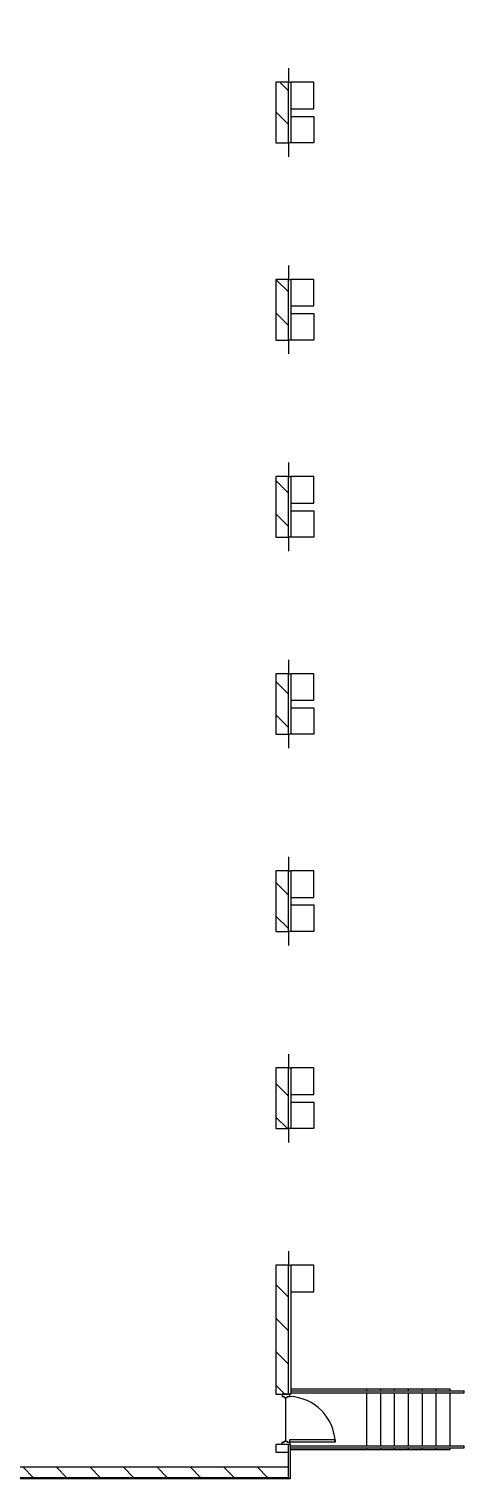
# Model space of a CAD drawing. Header units: inches. Extents: x -233729 to 737493, y -275239 to 196021.
# Drawn here: x 350519 to 359269, y -274344 to -245200 of the extents above; entities that cross this region are included whole.
import ezdxf

# ---------------------------------------------------------------- set-up
doc = ezdxf.new("R2010")
doc.units = ezdxf.units.IN
doc.header["$MEASUREMENT"] = 0
doc.layers.add('_FL_FAC_WALLS', color=252, linetype='Continuous')
pattern_1 = [(135, (830121.37, -942416.37), (-336.7596, -336.7596), [])]

# ---------------------------------------------------------------- blocks, each defined once
blk = doc.blocks.new('*U147')
at = {"color": 0}
for points in [[(1266, 896), (1317, 896), (1317, 947), (1165, 947), (1165, 896), (1203, 896), (1203, 880), (1266, 880)], [(1317, -19), (1317, 32), (2232, 32), (2232, -19)], [(1266, -19), (1317, -19), (1317, -69), (1165, -69), (1165, -19), (1203, -19), (1203, -3), (1266, -3)]]:
    blk.add_lwpolyline(points, close=True, dxfattribs=at)
blk.add_arc((1281, -55), 951, 2.1901, 87.8099, dxfattribs=at)
blk = doc.blocks.new('FL_Building')
at = {"transparency": 33554687}
h = blk.add_hatch(dxfattribs=at)
h.set_pattern_fill('ANSI31', color=8, scale=150, angle=90)
h.set_pattern_definition(pattern_1)
h.paths.add_polyline_path([(2242384, -313278), (2242638, -313278), (2242638, -304428), (2242384, -304428)])
h.paths.add_polyline_path([(2242384, -323844), (2242638, -323845), (2242638, -316936), (2242384, -316935)])
h.paths.add_polyline_path([(2242384, -327806), (2242638, -327806), (2242638, -326588), (2242384, -326588)])
h.paths.add_polyline_path([(2242384, -331769), (2242638, -331769), (2242638, -330550), (2242384, -330550)])
h.paths.add_polyline_path([(2242384, -335731), (2242638, -335731), (2242638, -334512), (2242384, -334512)])
h.paths.add_polyline_path([(2242384, -339694), (2242638, -339694), (2242638, -338475), (2242384, -338475)])
h.paths.add_polyline_path([(2242384, -343656), (2242638, -343656), (2242638, -342437), (2242384, -342437)])
h.paths.add_polyline_path([(2242384, -347618), (2242638, -347618), (2242638, -346400), (2242384, -346400)])
h.paths.add_polyline_path([(2242384, -351581), (2242638, -351581), (2242638, -350362), (2242384, -350362)])
h.paths.add_polyline_path([(2242384, -356915), (2242638, -356915), (2242638, -354324), (2242384, -354324)])
h = blk.add_hatch(dxfattribs=at)
h.set_pattern_fill('ANSI31', color=8, scale=150, angle=90)
h.set_pattern_definition(pattern_1)
h.paths.add_polyline_path([(2183977, -358388), (2183977, -358591), (2242638, -358591), (2242638, -358388)])
h.paths.add_polyline_path([(2128948, -358388), (2128948, -358591), (2182961, -358591), (2182961, -358388)])
h.paths.add_polyline_path([(2059212, -358388), (2059212, -358591), (2127932, -358591), (2127932, -358388)])
h.paths.add_polyline_path([(2004126, -358388), (2004126, -358591), (2058196, -358591), (2058196, -358388)])
at = {"color": 0}
for p, q in [((2242638, -330270), (2242638, -330550)), ((2243146, -330550), (2242689, -330550)), ((2242689, -330550), (2242689, -330550)), ((2243146, -331083), (2243146, -330550)), ((2242689, -331083), (2243146, -331083)), ((2242689, -331236), (2243146, -331236)), ((2243146, -331236), (2243146, -331769)), ((2242638, -331769), (2242638, -332048)), ((2243146, -331769), (2242689, -331769)), ((2242638, -334233), (2242638, -334512)), ((2243146, -334512), (2242689, -334512)), ((2242689, -334512), (2242689, -334512)), ((2243146, -335046), (2243146, -334512)), ((2242689, -335046), (2243146, -335046)), ((2242689, -335198), (2243146, -335198)), ((2243146, -335198), (2243146, -335732)), ((2242638, -335731), (2242638, -336011)), ((2243146, -335732), (2242689, -335732)), ((2242638, -338195), (2242638, -338475)), ((2243146, -338475), (2242689, -338475)), ((2242689, -338475), (2242689, -338475)), ((2243146, -339008), (2243146, -338475)), ((2242689, -339008), (2243146, -339008)), ((2242689, -339161), (2243146, -339161)), ((2243146, -339161), (2243146, -339694)), ((2242638, -339694), (2242638, -339973)), ((2243146, -339694), (2242689, -339694)), ((2242638, -342158), (2242638, -342437)), ((2243146, -342437), (2242689, -342437)), ((2242689, -342437), (2242689, -342437)), ((2243146, -342971), (2243146, -342437)), ((2242689, -342971), (2243146, -342971)), ((2242689, -343123), (2243146, -343123)), ((2243146, -343123), (2243146, -343656)), ((2242638, -343656), (2242638, -343936)), ((2243146, -343656), (2242689, -343656)), ((2242638, -346120), (2242638, -346400)), ((2243146, -346400), (2242689, -346400)), ((2242689, -346400), (2242689, -346400)), ((2243146, -346933), (2243146, -346400)), ((2242689, -346933), (2243146, -346933)), ((2242689, -347085), (2243146, -347085)), ((2243146, -347085), (2243146, -347619)), ((2242638, -347618), (2242638, -347898)), ((2243146, -347619), (2242689, -347619)), ((2242638, -350082), (2242638, -350362)), ((2242689, -350362), (2242689, -350362)), ((2243146, -350362), (2242689, -350362)), ((2243146, -350895), (2243146, -350362)), ((2242689, -350895), (2243146, -350895)), ((2242689, -351048), (2243146, -351048)), ((2243146, -351048), (2243146, -351581)), ((2242638, -351581), (2242638, -351860)), ((2243146, -351581), (2242689, -351581)), ((2242638, -354045), (2242638, -354324)), ((2243146, -354324), (2242689, -354324)), ((2243146, -354858), (2243146, -354324)), ((2242689, -354858), (2243146, -354858)), ((2242581, -356982), (2242581, -357864)), ((2242689, -356813), (2245890, -356813)), ((2242689, -356852), (2246169, -356852)), ((2242689, -356890), (2246169, -356890)), ((2244213, -356852), (2244213, -356813)), ((2244213, -357956), (2244213, -356890)), ((2244493, -356852), (2244493, -356813)), ((2244493, -357956), (2244493, -356890)), ((2244772, -356852), (2244772, -356813)), ((2244772, -357956), (2244772, -356890)), ((2245051, -356852), (2245051, -356813)), ((2245051, -357956), (2245051, -356890)), ((2245331, -356852), (2245331, -356813)), ((2245331, -357956), (2245331, -356890)), ((2245610, -356852), (2245610, -356813)), ((2245610, -357956), (2245610, -356890)), ((2245890, -356852), (2245890, -356813)), ((2245890, -357956), (2245890, -356890)), ((2246169, -356890), (2246169, -356852)), ((2242689, -357956), (2246169, -357956)), ((2242689, -357995), (2246169, -357995)), ((2242689, -358033), (2245890, -358033)), ((2244213, -358033), (2244213, -357995)), ((2244493, -358033), (2244493, -357995)), ((2244772, -358033), (2244772, -357995)), ((2245051, -358033), (2245051, -357995)), ((2245331, -358033), (2245331, -357995)), ((2245610, -358033), (2245610, -357995)), ((2245890, -358033), (2245890, -357995)), ((2246169, -357995), (2246169, -357956))]:
    blk.add_line(p, q, dxfattribs=at)
for points in [[(2242384, -331769), (2242638, -331769), (2242638, -330550), (2242384, -330550)], [(2242638, -331769), (2242638, -330550), (2242689, -330550), (2242689, -331769)], [(2242384, -335731), (2242638, -335731), (2242638, -334512), (2242384, -334512)], [(2242638, -335731), (2242638, -334512), (2242689, -334512), (2242689, -335731)], [(2242384, -339694), (2242638, -339694), (2242638, -338475), (2242384, -338475)], [(2242638, -339694), (2242638, -338475), (2242689, -338475), (2242689, -339694)], [(2242384, -343656), (2242638, -343656), (2242638, -342437), (2242384, -342437)], [(2242638, -343656), (2242638, -342437), (2242689, -342437), (2242689, -343656)], [(2242384, -347618), (2242638, -347618), (2242638, -346400), (2242384, -346400)], [(2242638, -347618), (2242638, -346400), (2242689, -346400), (2242689, -347618)], [(2242384, -351581), (2242638, -351581), (2242638, -350362), (2242384, -350362)], [(2242638, -351581), (2242638, -350362), (2242689, -350362), (2242689, -351581)], [(2242384, -356915), (2242638, -356915), (2242638, -354324), (2242384, -354324)], [(2242638, -356915), (2242638, -354324), (2242689, -354324), (2242689, -356915)], [(2242384, -358083), (2242638, -358083), (2242638, -357931), (2242384, -357931)], [(2242638, -358623), (2242638, -357931), (2242670, -357931), (2242670, -358623)], [(2183977, -358388), (2183977, -358591), (2242638, -358591), (2242638, -358388)], [(2183977, -358623), (2183977, -358591), (2242638, -358591), (2242638, -358623)]]:
    blk.add_lwpolyline(points, close=True, dxfattribs=at)
blk.add_blockref('*U147', (2241347, -357862), dxfattribs=at)
blk = doc.blocks.new('A$C667968a6')
at = {"layer": '_FL_FAC_WALLS', "linetype": 'Continuous', "lineweight": -3}
blk.add_blockref('FL_Building', (-2249814, 156686), dxfattribs=at)

msp = doc.modelspace()

# ---------------------------------------------------------------- block references
msp.add_blockref('A$C667968a6', (362913.6874, -72406.61113, -162219.4368))

doc.saveas('drawing.dxf')
